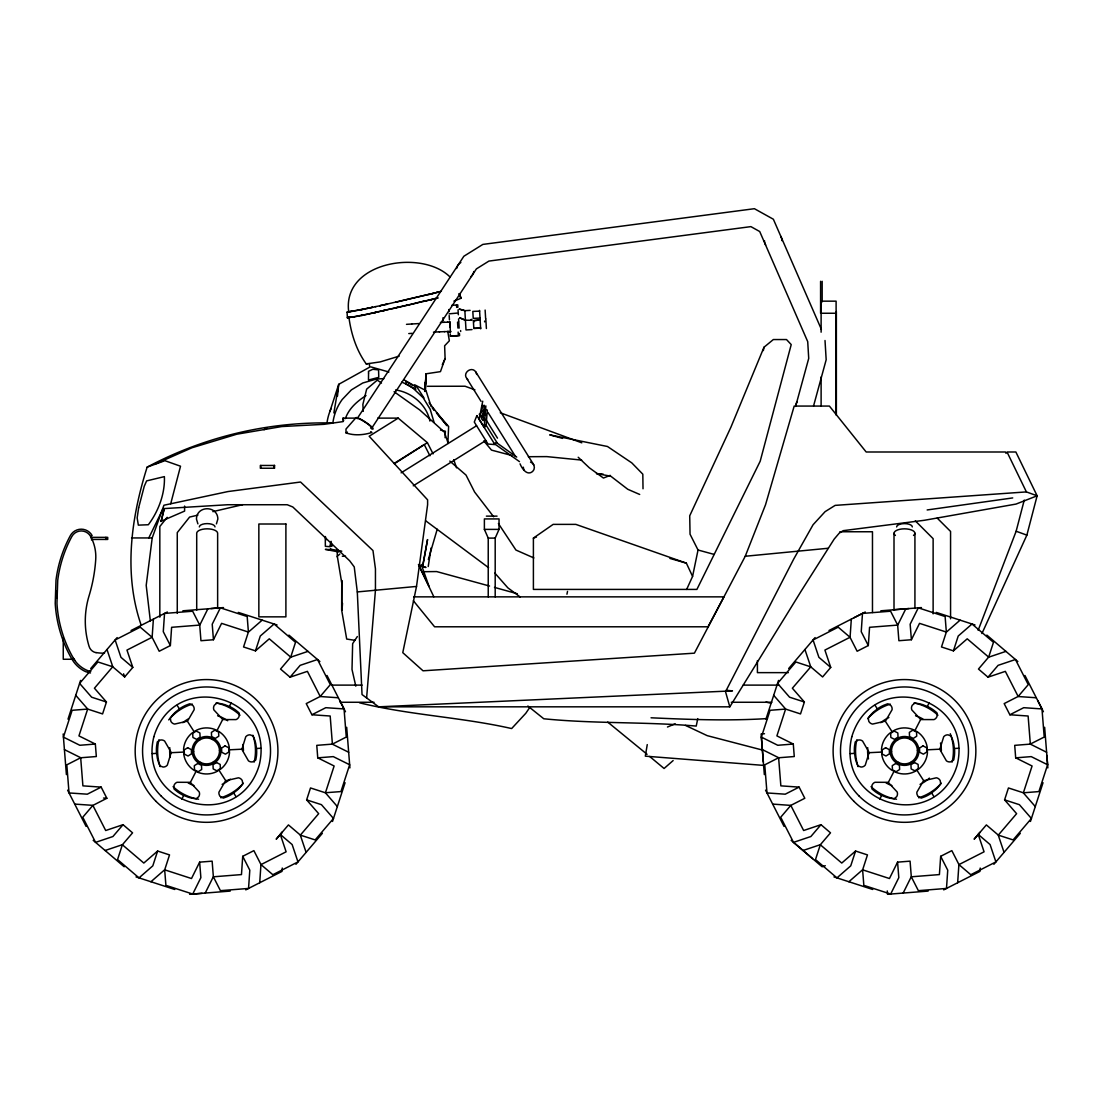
<?xml version="1.0" encoding="UTF-8"?>
<svg xmlns="http://www.w3.org/2000/svg" width="1103" height="1103" viewBox="0 0 1103 1103"><rect width="100%" height="100%" fill="white"/><g stroke="black" fill="none" stroke-linecap="round" stroke-linejoin="round"><path stroke-width="1.5" d="M354.973 640.333L346.687 639.051L341.696 610.317L341.751 580.757M341.696 610.317L341.765 580.468M196.044 771.411L193.328 769.811A23.039 23.039 0 0 1 183.856 754.935L183.594 748.937A23.039 23.039 0 0 1 191.743 733.288L196.803 730.062A23.039 23.039 0 0 1 214.423 729.29L217.043 730.489L222.806 719.266A2.606 2.468 30.5 0 0 223.95 719.57L236.042 719.597A5.86 5.515 41.5 0 0 239.172 716.012L238.965 712.786L235.808 710.194A34.965 32.938 32.5 0 0 230.582 706.995L224.902 704.693A35.006 32.98 17.5 0 0 218.918 703.369L216.891 703.149L214.382 705.189A5.86 5.515 8.5 0 0 213.885 709.918L222.117 718.77A2.592 2.44 26.5 0 0 222.806 719.28M192.129 751.653L192.143 749.682A14.449 14.449 0 0 1 197.258 739.865L200.443 737.852A14.449 14.449 0 0 1 211.486 737.355L214.837 739.107A14.449 14.449 0 0 1 220.779 748.427L220.945 752.191A14.449 14.449 0 0 1 215.83 762.008L212.658 764.034A14.449 14.449 0 0 1 201.601 764.517L198.25 762.78A14.449 14.449 0 0 1 192.322 753.446L192.143 751.653L193.632 751.584L193.632 749.806A12.96 12.96 0 0 1 198.209 741.009L201.063 739.189A12.96 12.96 0 0 1 210.976 738.748L213.982 740.32A12.96 12.96 0 0 1 219.318 748.689L219.469 750.302L220.958 750.219M219.469 750.302L219.456 752.067A12.96 12.96 0 0 1 214.878 760.863L212.024 762.683A12.96 12.96 0 0 1 202.111 763.111L199.105 761.566A12.96 12.96 0 0 1 193.783 753.184L193.632 751.584M217.057 730.476L219.759 732.075A23.039 23.039 0 0 1 229.231 746.938L229.493 752.949A23.039 23.039 0 0 1 221.345 768.584L216.285 771.81A23.039 23.039 0 0 1 198.664 772.583L196.044 771.383L190.281 782.606A2.606 2.468 30.5 0 0 189.137 782.317L177.045 782.289A5.86 5.515 41.5 0 0 173.916 785.86L174.122 789.086L177.28 791.678A34.965 32.938 32.5 0 0 182.505 794.891L188.186 797.179A35.006 32.98 17.5 0 0 194.169 798.517L196.196 798.737L198.705 796.697A5.86 5.515 8.5 0 0 199.202 791.968L190.984 783.116A2.592 2.44 26.5 0 0 190.295 782.606M916.951 770.266L914.222 771.81A23.039 23.039 0 0 1 896.601 772.583L891.265 769.811A23.039 23.039 0 0 1 881.807 754.935L881.531 748.937A23.039 23.039 0 0 1 889.68 733.288L894.754 730.062A23.039 23.039 0 0 1 912.374 729.29L914.98 730.489L920.743 719.266A2.606 2.468 30.5 0 0 921.901 719.57L933.979 719.597A5.86 5.515 41.5 0 0 937.109 716.012L936.916 712.786L933.745 710.194A34.965 32.938 32.5 0 0 928.519 706.995L922.839 704.693A35.006 32.98 17.5 0 0 916.855 703.369L914.828 703.149L912.319 705.189A5.86 5.515 8.5 0 0 911.823 709.918L920.054 718.77A2.592 2.44 26.5 0 0 920.743 719.28M890.066 751.653L890.093 749.682A14.449 14.449 0 0 1 895.195 739.865L898.38 737.852A14.449 14.449 0 0 1 909.423 737.355L912.774 739.107A14.449 14.449 0 0 1 918.716 748.427L918.882 752.191A14.449 14.449 0 0 1 913.767 762.008L910.595 764.034A14.449 14.449 0 0 1 899.538 764.517L896.201 762.78A14.449 14.449 0 0 1 890.259 753.446L890.08 751.653L891.569 751.584L891.569 749.806A12.96 12.96 0 0 1 896.16 741.009L899 739.189A12.96 12.96 0 0 1 908.927 738.748L911.919 740.32A12.96 12.96 0 0 1 917.255 748.689L917.406 750.302L918.896 750.219M917.42 750.302L917.406 752.067A12.96 12.96 0 0 1 912.815 760.863L909.961 762.683A12.96 12.96 0 0 1 900.048 763.111L897.056 761.566A12.96 12.96 0 0 1 891.72 753.184L891.569 751.584M914.994 730.476L917.696 732.075A23.039 23.039 0 0 1 927.168 746.938L927.43 752.949A23.039 23.039 0 0 1 919.295 768.584L916.951 770.252L923.79 780.855A2.606 2.468 -29.5 0 0 922.949 781.696L916.883 792.161A5.86 5.515 -18.5 0 0 918.413 796.656M425.427 382.617L424.903 391.482L426.02 373.807L425.193 390.958L426.02 373.807L440.455 371.642L445.102 358.572L444.633 345.791L449.348 340.799L447.749 331.355M445.088 437.698L445.378 431.259L440.483 430.087M447.873 443.213L448.631 426.434L436.664 412.784M361.687 315.513L375.847 312.37L361.646 315.334M330.376 543.517L330.183 546.73L325.357 546.33L325.275 536.568M153.386 619.128L152.131 637.382L159.204 651.253L170.372 645.558L171.613 627.304L199.726 625.084L192.653 611.214L164.54 613.433L163.285 631.688L170.372 645.558M259.715 882.745L260.956 864.49L253.883 850.634L242.715 856.314L241.474 874.582L213.362 876.802L220.435 890.672L248.547 888.439L282.037 871.37L282.258 868.047M342.054 609.807L342.509 603.272M851.323 619.128L850.068 637.382L857.141 651.253L868.309 645.558L869.564 627.304L897.677 625.084L890.59 611.214L862.477 613.433L854.108 617.708M862.477 613.433L861.236 631.688L868.309 645.558M957.652 882.745L958.907 864.49L951.834 850.634L940.666 856.314L939.411 874.582L911.299 876.802L918.372 890.672L946.484 888.439L979.974 871.37L980.209 868.047M487.333 409.999L486.065 426.089L484.162 427.344L485.858 405.904M433.079 453.857L427.385 442.661L398.197 418.12L369.174 436.25L427.606 499.852L427.606 504.733L416.52 586.438L375.447 590.243L366.61 697.923M337.477 396.142L338.718 384.327L369.946 367.009M375.447 590.491L375.447 568.872L372.979 550.562L300.554 482.025L227.963 491.552L163.933 505.229L152.2 537.947L146.203 585.362L150.353 620.948M428.226 566.528L431.108 547.929M141.156 625.125C123.371 573.657 131.078 517.983 147.14 467.134L164.912 460.696L180.52 466.211L170.703 503.781M422.642 566.459L427.537 539.629L422.642 566.459L426.006 567.438L422.849 567.039M647.254 744.594L645.324 756.162L764.393 765.454M333.878 412.936L338.718 384.327L329.866 411.529M763.345 350.575L763.993 347.238L773.341 339.545L786.494 339.545L791.223 344.591L760.188 461.233L696.903 589.416L533.397 589.416L533.397 538.099L553.154 524.38L575.821 524.38L686.369 563.15L692.574 576.4L686.659 589.416M482.728 401.202L479.129 419.278L484.162 427.344M566.942 594.227L567.521 591.415M692.574 576.4L698.034 550.011L690.051 534.224L689.72 515.804L730.903 427.219L763.993 347.238M697.772 718.618L696.227 726.077C645.476 721.665 594.462 723.858 543.779 718.77L527.868 706.017M416.52 586.438L402.774 652.659L423.028 670.803L694.407 653.169L745.242 556.257L765.537 504.733L794.188 406.069L829.401 406.069L866.172 451.996L1005.412 451.996L1006.088 453.402M978.14 630.337L1016.139 531.246L1024.26 500.1M981.932 633.536L1026.865 535.134L1037.123 495.798L1015.863 451.996L1007.025 451.996L1026.397 491.91L1037.123 495.798L1016.042 504.071L924.466 520.271L843.23 530.653L839.231 533.149L834.158 539.133L801.109 591.208L729.814 706.83L378.632 706.83L362.032 694.545L357.303 591.925L354.242 566.914L349.692 560.82L292.791 506.966L287.207 504.733L227.756 504.733L163.092 508.648L148.795 537.947M795.594 406.442L808.72 358.392L807.713 341.64L759.719 231.533L750.895 226.625L488.919 261.08L476.399 268.884L371.752 428.116M813.559 405.959L826.175 359.757L825.016 340.51M428.35 559.483L437.229 529.233M216.422 523.87L217.856 519.03C217.691 505.326 196.624 505.326 196.458 519.03L197.892 523.87M332.513 821.459L345.074 782.716M1030.45 821.459L1043.024 782.716M68.014 719.17L80.574 680.427M150.932 881.738L164.733 869.715L169.531 854.908L157.619 851.033L152.807 865.841L139.019 877.878L136.027 876.913M262.156 620.148L248.354 632.171L243.556 646.978L255.482 650.853L260.28 636.031L274.082 624.008L277.06 624.974M765.951 719.17L778.525 680.427M763.345 762.104L761.373 737.121L770.073 710.304L785.598 709.077L776.898 735.894L793.291 744.042L794.27 756.534L778.746 757.761L762.366 749.613M848.869 881.738L862.67 869.715L867.468 854.908L855.556 851.033L850.744 865.841L836.956 877.878L833.965 876.913M960.093 620.148L946.305 632.171L941.493 646.978L953.419 650.853L958.217 636.031L972.019 624.008L975.011 624.974M1046.857 755.39L1047.602 764.765L1038.902 791.582L1023.377 792.809L1032.077 765.992L1015.684 757.844L1014.705 745.352L1030.216 744.125L1044.21 737.052L1041.99 708.939L1037.716 700.57M106.453 702.004L91.646 697.206L79.609 683.405L97.919 661.965L112.727 666.764L94.431 688.217L106.453 702.004L102.579 713.931L87.771 709.119L75.749 695.331M306.634 799.868L321.456 804.68L333.478 818.467L315.168 839.921L300.361 835.123L318.67 813.669L306.634 799.868L310.508 787.956L325.316 792.754L340.951 791.582L349.651 764.751L333.271 756.617L317.747 757.844L316.768 745.352L332.279 744.125L348.672 752.26M804.928 649.515L810.76 666.86L792.368 688.217L804.39 702.004L800.516 713.931L785.708 709.119L773.686 695.331M1004.585 799.868L1019.393 804.68L1031.415 818.467L1013.119 839.921L998.298 835.123L1016.608 813.669L1004.585 799.868L1008.445 787.956L1023.253 792.754L1035.29 806.555M495.192 596.861L495.192 538.099L499.039 529.385L499.039 518.92L484.382 518.92L484.382 529.385L488.229 538.099L488.229 596.861M345.377 418.63C348.865 408.372 357.248 401.285 366.003 395.536M442.317 364.652L445.102 358.572M207.874 608.815L199.726 625.208L200.953 640.719L213.444 639.74L221.593 623.36L248.409 632.06L247.182 616.536L220.366 607.836L210.99 608.566M220.366 607.836L212.217 624.215L213.444 639.74M205.227 893.058L213.362 876.678L212.134 861.153L199.643 862.146L191.495 878.526L164.678 869.826L165.905 885.351L192.735 894.05L202.097 893.306M192.735 894.05L200.87 877.657L199.643 862.146M905.811 608.815L897.663 625.208L898.89 640.719L911.395 639.74L919.53 623.36L946.346 632.06L945.119 616.536L918.303 607.836L893.32 609.807M897.58 862.146L889.445 878.526L862.615 869.826L863.842 885.351L890.672 894.05L898.807 877.657L897.58 862.146L910.072 861.153L911.299 876.678L903.164 893.058M181.761 799.234L183.705 795.442M199.96 763.772L200.636 762.449M212.452 739.437L213.141 738.1M229.396 706.444L231.34 702.652M879.698 799.234L881.642 795.442M888.232 782.606A2.592 2.44 26.5 0 1 888.921 783.116L897.139 791.968A5.86 5.515 8.5 0 1 896.642 796.697L894.147 798.737L892.106 798.517A35.006 32.98 17.5 0 1 886.123 797.179L880.442 794.891A34.965 32.938 32.5 0 1 875.217 791.678L872.059 789.086L871.853 785.86A5.86 5.515 41.5 0 1 874.982 782.289L887.074 782.317A2.606 2.468 30.5 0 1 888.232 782.606L893.995 771.383M897.897 763.772L898.587 762.449M910.389 739.437L911.078 738.1M927.333 706.444L929.277 702.652M708.029 626.794L723.94 596.861L413.625 596.861M357.317 636.555L352.643 643.656L352.009 669.466L355.8 686.149M529.674 707.588L525.8 713.283L511.64 728.559C461.385 717.157 409.627 715.171 359.606 702.818M167.16 517.307L159.825 526.531L159.825 617.184M117.152 637.589L90.722 668.57M123.04 824.686L112.92 836.529L95.575 842.361L82.766 817.254L92.873 805.397L105.695 830.518L123.04 824.686L132.567 832.834L122.461 844.664L105.116 850.496M307.971 651.377L290.627 657.209L280.534 669.052L290.061 677.187L300.168 665.343L317.512 659.511L319.898 661.552M282.216 832.158L276.191 839.218L282.216 832.172M295.935 864.297L322.379 833.303M788.659 668.57L815.089 637.589M803.053 850.496L820.398 844.664L830.504 832.834L820.977 824.686L810.87 836.529L793.526 842.361L780.703 817.254L790.81 805.397L804.804 798.282L799.11 787.115L780.855 785.86L778.621 757.761L764.751 764.834L766.985 792.947L784.068 826.437M1005.922 651.377L988.564 657.209L978.471 669.052L987.998 677.187L998.105 665.343L1015.449 659.511L1017.848 661.552M980.153 832.158L974.128 839.218L986.372 824.92L998.215 835.026L1004.047 852.371M993.872 864.297L1020.316 833.303M106.991 649.515L112.809 666.86L124.653 676.952L132.801 667.425L126.969 650.081L152.09 637.272L140.233 627.166L115.126 639.974L120.944 657.319L132.801 667.425M280.3 834.447L292.143 844.553L297.975 861.912L272.855 874.72L261.011 864.614L286.118 851.806L280.3 834.447L288.434 824.92L300.278 835.026L306.11 852.371M830.738 667.425L818.895 657.319L813.063 639.974L838.183 627.166L850.027 637.272L824.906 650.081L830.738 667.425L822.604 676.952L810.76 666.86L795.856 661.965L777.56 683.405L789.583 697.206L804.39 702.004M978.237 834.447L990.08 844.553L995.912 861.912L970.792 874.72L958.948 864.614L984.069 851.806L978.237 834.447L979.257 833.275M673.147 760.56L664.075 768.488L649.681 756.479M255.482 650.853L269.27 638.816L290.723 657.126L295.521 642.318L274.082 624.008L238.317 612.413M157.619 851.033L143.817 863.056L122.364 844.76L117.566 859.568L139.019 877.878L174.77 889.473M953.419 650.853L967.221 638.816L988.66 657.126L993.472 642.318L972.019 624.008L936.254 612.413M855.556 851.033L841.754 863.056L820.315 844.76L815.503 859.568L836.956 877.878L872.707 889.473M339.821 554.064L337.311 556.229L341.778 583.184M90.804 671.286A46.809 46.809 0 0 1 87.95 670.734A28.802 28.802 0 0 1 75.211 660.987L73.432 658.27A124.611 124.611 0 0 1 56.956 603.382L57.728 580.302A124.611 124.611 0 0 1 71.847 536.527A10.713 10.713 0 0 1 90.667 536.527L92.114 535.562L90.97 533.838A12.464 12.464 0 0 0 71.53 533.838L70.33 535.658A126.362 126.362 0 0 0 56.005 580.068L55.219 603.493A126.362 126.362 0 0 0 71.916 659.153L73.804 662.034A30.539 30.539 0 0 0 85.731 671.686L90.501 672.954M394.405 463.715L424.269 444.619L429.949 455.801M394.143 463.425L427.385 442.661M401.12 472.842L476.593 425.73M413.253 485.816L485.816 440.524M371.683 428.915A10.23 1.558 33.3 0 0 367.161 423.249A10.23 1.558 33.3 0 0 355.911 417.761L345.997 429.039L345.997 432.859L347.39 432.059M155.192 464.018L191.95 447.777L236.787 434.21L281.817 426.544L323.924 424.338L343.061 421.608L343.061 418.12L357.965 418.12M131.05 630.516L167.339 612M74.728 804.101L92.997 805.355L106.853 798.282L101.173 787.115L87.302 794.188L69.034 792.947L67.614 790.148M311.915 714.758L325.799 707.685L344.053 708.939L346.273 737.052L332.403 744.125L330.183 716.012L311.915 714.758L306.234 703.604L320.104 696.517L338.359 697.772M245.748 889.873L248.547 888.453L249.802 870.184L242.715 856.314M828.987 630.516L865.276 612M799.11 787.115L785.239 794.188L766.985 792.947L765.551 790.148M1036.296 697.772L1018.041 696.517L1004.171 703.604L1009.865 714.758L1023.736 707.685L1041.99 708.939M943.699 889.873L946.484 888.453L947.739 870.184L940.666 856.314M453.898 301.133L461.123 298.251L459.317 293.743M264.044 429.687L266.829 428.474M399.162 356.145L380.204 361.908L366.237 363.921C356.669 350.754 351.402 334.65 349.099 318.643M667.467 727.015L675.201 723.816M610.207 475.365L603.438 478.054L589.292 467.769L578.206 457.262M349.113 317.099L347.39 317.692L347.073 312.273M349.155 317.278L347.431 317.871L349.32 317.761M414.756 386.615L415.803 389.428L406.069 384.078L405.89 381.431L413.046 385.692M533.397 538.099L536.43 537.064M348.465 311.611L347.031 312.094L353.594 311.032M290.061 677.187L307.406 671.355L320.215 696.476L330.321 684.632L317.512 659.511L288.917 635.107M987.998 677.187L1005.343 671.355L1018.152 696.476L1028.258 684.632L1015.449 659.511L986.854 635.107M820.977 824.686L803.632 830.518L790.81 805.397L772.679 804.101M825.278 865.703L822.121 866.765L791.127 840.334M470.664 319.718L471.863 319.346M437.822 292.143L428.819 294.542M432.335 293.674L439.228 291.923M395.563 302.277L433.424 293.26M436.774 292.35L441.407 291.233M437.836 297.851L423.262 301.491M431.025 299.713L437.877 298.031M367.616 363.632L366.237 363.921M385.871 304.4L387.58 303.959M386.96 304.304L379.625 305.752M383.265 310.674L396.694 307.503M415.666 303.104L425.951 300.678M415.707 303.284L423.58 301.271M386.477 304.249L406.125 299.658M390.683 309.13L396.735 307.682M416.024 303.049L406.635 305.393M416.065 303.228L398.128 307.392M406.028 299.644L430.349 294.032M197.892 515.129L189.592 517.073L177.266 532.611L177.266 613.392M212.838 511.64L242.729 504.664M398.086 307.213L406.69 305.228M425.992 300.871L431.838 299.547M396.556 307.558L398.321 307.13M396.597 307.737L398.362 307.31M367.271 308.413L372.414 307.241M372.456 307.42L349.582 311.666M374.717 312.659L391.069 308.812M361.357 309.709L368.223 308.178M371.532 307.475L376.082 306.634M767.426 718.563C728.849 721.017 689.747 719.556 651.046 717.791M380.259 305.572L386.408 304.235M383.306 310.853L384.561 310.343M375.213 306.675L380.301 305.752M374.979 312.411L383.913 310.494M352.022 317.085L362.873 315.017M352.064 317.264L362.915 315.196M353.911 316.837L347.39 317.692M447.887 332.237L450.603 332.058M351.374 311.446L348.672 311.722M352.091 311.391L362.584 309.405M927.154 509.958L1012.719 497.922M375.447 590.243L357.303 591.925M745.242 556.257L828.339 548.246M182.877 610.8L223.495 607.574M880.828 610.8L908.927 608.566M921.432 607.574L918.303 607.822L910.154 624.215L911.395 639.74M95.341 744.042L79.816 745.27L63.436 737.121L72.136 710.304L87.661 709.077L78.947 735.894L95.341 744.042L96.333 756.534L80.809 757.761L64.429 749.613M764.489 733.729L761.125 733.991L764.338 774.596M793.291 744.042L777.767 745.27L761.373 737.121M1015.684 757.844L1031.208 756.617L1047.602 764.751M189.606 894.299L230.21 891.086M928.147 891.086L887.543 894.299L887.267 890.934M1026.397 491.91L835.15 505.381L825.099 511.654L813.063 524.752L793.705 559.097L725.526 691.705L729.814 706.83M406.497 324.337L411.736 324.006M480.618 328.032L474.58 328.294M408.772 333.575L412.191 333.354M480.618 328.087L473.821 328.515L473.366 320.697L480.136 319.953L474.125 320.601L474.193 321.745M411.64 324.006L418.85 323.565M455.043 300.512L455.87 300.471M451.775 305.338L457.759 304.869L457.897 307.282M349.031 317.319L350.906 317.388M470.112 310.37L464.859 310.674L459.358 309.185M457.014 313.1L449.086 313.831M449.845 322.214L450.396 331.562M472.029 329.59L466.004 329.949L465.425 320.215L459.882 317.857M450.41 336.029L458.352 335.546L458.145 332.058M371.049 366.941L388.904 372.014M433.465 332.127L439.601 331.838M152.324 753.611L156.585 753.404M170.993 752.701A2.592 2.44 86.5 0 1 170.896 753.542L167.339 765.096A5.86 5.515 68.5 0 1 162.996 767.026L159.976 765.882L159.149 764.007A35.006 32.98 77.5 0 1 157.315 758.161L156.461 752.094A34.965 32.938 -87.5 0 1 156.626 745.973L157.288 741.933L159.99 740.141A5.86 5.515 -78.5 0 1 164.637 741.078L170.675 751.543A2.606 2.468 -89.5 0 1 170.993 752.701L183.581 752.081M229.507 749.806L242.095 749.185A2.606 2.468 -89.5 0 0 242.412 750.33L248.437 760.808A5.86 5.515 -78.5 0 0 253.097 761.732L255.799 759.939L256.461 755.913A34.965 32.938 -87.5 0 0 256.627 749.778L255.772 743.712A35.006 32.98 77.5 0 0 253.938 737.866L253.111 736.004L250.091 734.846A5.86 5.515 68.5 0 0 245.748 736.79L242.191 748.33A2.592 2.44 86.5 0 0 242.095 749.185M256.516 748.468L260.763 748.261M850.261 753.611L854.522 753.404M868.93 752.701A2.592 2.44 86.5 0 1 868.833 753.542L865.276 765.096A5.86 5.515 68.5 0 1 860.947 767.026L857.913 765.882L857.1 764.007A35.006 32.98 77.5 0 1 855.252 758.161L854.411 752.094A34.965 32.938 -87.5 0 1 854.563 745.973L855.239 741.933L857.927 740.141A5.86 5.515 -78.5 0 1 862.587 741.078L868.612 751.543A2.606 2.468 -89.5 0 1 868.93 752.701L881.531 752.081M927.444 749.806L940.046 749.185A2.606 2.468 -89.5 0 0 940.363 750.33L946.388 760.808A5.86 5.515 -78.5 0 0 951.048 761.732L953.737 759.939L954.398 755.913A34.965 32.938 -87.5 0 0 954.564 749.778L953.709 743.712A35.006 32.98 77.5 0 0 951.875 737.866L951.048 736.004L948.029 734.846A5.86 5.515 68.5 0 0 943.685 736.79L940.128 748.33A2.592 2.44 86.5 0 0 940.046 749.185M954.453 748.468L958.7 748.261M479.612 311.129L472.815 311.418L473.228 318.34L480.026 318.105M378.632 706.83L732.461 690.864L726.257 690.285M440.428 322.448L444.151 322.283M439.311 331.865L444.702 331.631M443.792 322.31L447.97 322.159M444.344 331.658L448.521 331.507M342.316 556.257L345.529 556.16M423.262 571.699L436.623 571.561L489.553 586.038M447.542 322.186L450.3 322.145M448.094 331.534L450.851 331.493M528.365 456.711L546.798 456.614L581.626 460.089M427.44 386.298L465.052 386.229L474.897 389.828M836.102 313.252L820.591 313.252L820.591 281.293M377.709 418.12L398.197 418.12M486.368 516.135L497.053 516.135M160.735 521.416L184.601 511.089L184.601 506.07M484.382 529.385L499.039 529.385M839.838 531.756L872.473 531.756L872.473 612.51M131.533 537.947L152.2 537.947M488.229 538.099L495.192 538.099M708.236 626.794L434.582 626.794L413.377 600.763M72.757 659.263L63.257 659.263L63.257 637.686M788.328 672.637L757.416 672.637L757.416 660.614M331.645 685.115L362.087 685.115M743.229 685.115L778.746 685.115M340.207 702.266L374.027 702.266M731.289 702.266L771.879 702.266M1009.865 714.758L1028.12 716.012L1030.34 744.125L1046.609 752.26M101.173 787.115L82.904 785.86L80.684 757.761L66.814 764.834L69.034 792.947L86.117 826.437M103.544 798.048L106.853 798.282M603.189 474.152L596.489 473.601L610.759 476.179L627.759 489.277L639.699 494.461M330.197 546.04L331.906 546.343L331.121 541.325M341.792 551.183L330.197 549.115L331.465 549.666L325.385 549.391L338.786 551.969M765.965 702.115L771.025 703.218M419.678 565.632L423.207 566.418M395.591 389.924C411.764 392.351 426.682 404.663 429.908 421.07M762.214 749.999L707.188 735.646L685.473 725.402M511.93 455.525L491.497 450.107L483.803 440.91M698.034 550.011L714.179 554.423M562.544 438.387L549.749 434.858L607.477 446.494L631.785 462.874L642.815 474.193L643.021 488.781M494.489 587.403L517.335 593.745M669.866 558.408L686.369 563.15M471.919 320.27L465.425 320.215L459.882 317.967M459.358 309.033L464.859 310.674L465.397 319.87M581.791 442.827L500.252 412.756M1016.139 531.246L1026.865 535.134M533.852 557.939L515.928 550.039L498.404 523.539M530.529 462.102C534.486 463.232 535.713 468.844 532.584 471.519C527 476.206 521.816 468.361 520.064 463.825M317.747 757.844L334.126 765.992L325.426 792.809L337.339 806.555M414.673 384.795L426.006 390.614L431.163 406.566M345.997 432.859C354.022 435.864 363.811 435.065 371.904 432.473L370.705 431.645M403.808 379.722L417.141 387.332L423.993 397.962M381.5 383.031L377.295 380.135L366.651 389.152L362.859 404.484L363.301 411.35M394.074 391.717L419.705 409.93L444.357 432.073L448.218 443.447M516.728 457.097L496.322 442.51L494.378 443.696L519.472 461.633M488.588 567.687L425.744 520.837M520.175 596.971L507.876 587.858L494.875 573.119M607.712 722.079L647.075 754.3M918.413 796.656L921.308 798.089L925.141 796.656A34.965 32.938 -27.5 0 0 930.518 793.733L935.358 789.955A35.006 32.98 -42.5 0 0 939.494 785.446L940.707 783.792L940.197 780.607A5.86 5.515 -51.5 0 0 936.35 777.808L924.562 780.51A2.592 2.44 -33.5 0 0 923.776 780.855M220.476 796.656L223.371 798.089L227.204 796.656A34.965 32.938 -27.5 0 0 232.581 793.733L237.407 789.955A35.006 32.98 -42.5 0 0 241.557 785.446L242.77 783.792L242.26 780.607A5.86 5.515 -51.5 0 0 238.413 777.808L226.625 780.51A2.592 2.44 -33.5 0 0 225.839 780.855A2.606 2.468 -29.5 0 0 225.012 781.696L218.946 792.161A5.86 5.515 -18.5 0 0 220.476 796.656M793.512 842.361L812.58 858.63M93.19 840.334L124.184 866.765M449.803 461.082L466.017 475.076L474.593 492.007L493.634 516.755M450.052 277.005C421.718 248.74 341.971 261.866 348.713 311.901M937.219 518.107L950.565 531.439L950.565 618.797M915.325 520.864L933.124 538.664L933.124 613.847M533.783 464.859L475.696 371.808C471.643 365.906 462.281 372.883 466.776 378.453L481.046 401.327M466.776 378.453L467.782 379.501M434.485 410.288L432.307 407.807L434.375 410.399M436.485 412.949L447.005 425.703L429.081 402.678M875.051 705.327L877.368 708.898M885.185 721.031A2.592 2.44 -33.5 0 1 884.399 721.376L872.625 724.064A5.86 5.515 -51.5 0 1 868.778 721.279L868.268 718.081L869.467 716.44A35.006 32.98 -42.5 0 1 873.617 711.918L878.443 708.154A34.965 32.938 -27.5 0 1 883.834 705.231L887.653 703.783L890.562 705.217A5.86 5.515 -18.5 0 1 892.079 709.725L886.026 720.176A2.606 2.468 -29.5 0 1 885.185 721.031L892.024 731.62M896.656 738.817L897.47 740.072M911.505 761.801L912.305 763.069M931.608 792.974L933.91 796.559M177.114 705.327L179.431 708.898M187.248 721.031A2.592 2.44 -33.5 0 1 186.462 721.376L174.688 724.064A5.86 5.515 -51.5 0 1 170.841 721.279L170.317 718.081L171.53 716.44A35.006 32.98 -42.5 0 1 175.68 711.918L180.506 708.154A34.965 32.938 -27.5 0 1 185.897 705.231L189.716 703.783L192.611 705.217A5.86 5.515 -18.5 0 1 194.142 709.725L188.075 720.176A2.606 2.468 -29.5 0 1 187.248 721.031L194.087 731.62M198.719 738.817L199.533 740.072M213.555 761.801L214.368 763.069M219.001 770.252L225.839 780.855M233.657 792.974L235.973 796.559M73.432 658.27L74.714 660.297M487.94 412.37L515.528 456.559M485.775 419.374L497.494 438.139M479.24 414.149L480.439 416.093M485.927 424.876L497.288 443.089M475.696 371.808L476.772 374.482M339.779 700.57L344.053 708.939M1024.908 675.45L1043.424 711.738M326.971 675.45L345.487 711.738M418.451 564.488L433.837 596.806M418.988 565.66L429.164 586.686L421.249 564.529M821.404 329.425L773.368 219.235L754.411 208.701L482.852 244.411L463.853 256.254L357.165 418.616A8.714 1.324 33.3 0 1 366.761 423.262A8.714 1.324 33.3 0 1 370.622 428.088M485.623 425.055L486.065 426.089M523.897 469.961L523.277 467.148M459.206 293.743L460.833 298.265L459.537 293.536M453.747 459.689L456.518 467.824M123.605 673.809L124.653 676.952M433.948 421.966L430.156 409.185L423.194 397.797L413.515 388.587A52.765 51.979 -81.1 0 0 401.809 382.176M343.061 418.12L343.667 420.698M325.399 536.596L325.923 539.946M442.979 317.733L443.296 320.421M1044.638 727.277L1047.85 767.881M346.687 727.277L349.913 767.881M63.174 733.991L66.401 774.596M485.83 318.877L486.395 328.515M485.127 310.067L485.623 318.519M484.617 321.083L484.658 321.883M479.571 310.398L480.067 318.85M480.095 319.222L480.66 328.846M460.627 330.583L460.682 331.507M458.048 309.846L458.338 314.755M458.586 318.877L458.738 321.483M458.779 322.048L459.138 328.115M459.455 333.464L459.579 335.67L450.41 336.208L450.272 333.851M456.545 305.062L456.683 307.447M457.552 322.076L457.91 328.046M449.845 322.173L450.121 326.846M448.838 309.543L448.962 311.639M449.183 315.499L449.445 319.884M449.776 325.399L449.872 327.053M369.408 363.59L369.56 366.293M425.4 382.107L425.482 390.434M337.256 550.149L337.284 556.96M914.925 533.245L914.925 608.456M894.009 533.245L894.009 610.166M836.364 311.515L836.364 414.88M836.102 414.88L836.102 301.16L821.115 301.16L821.115 332.196M822.162 281.293L822.162 301.891M821.115 376.978L821.115 406.262M274.137 465.466L274.137 468.237M260.749 465.466L260.749 468.237M217.636 608.456L217.636 533.245A10.465 4.426 0 0 0 207.171 528.833A10.465 4.426 0 0 0 196.706 533.245L196.706 610.166M105.874 537.354L105.874 539.436M56.887 590.767L56.887 598.281M199.326 526.931A7.845 3.309 0 0 1 207.171 523.608A7.845 3.309 0 0 1 215.016 526.931M252.89 735.218A48.946 48.946 0 0 1 254.2 762.063M243.336 783.213A48.946 48.946 0 0 1 220.738 797.772M198.568 799.22A48.946 48.946 0 0 1 173.088 786.646M160.197 766.654A48.946 48.946 0 0 1 158.887 739.81M168.718 719.887A48.946 48.946 0 0 1 192.349 704.1M216.105 702.942A48.946 48.946 0 0 1 240.013 715.227M895.415 535.451A10.465 4.426 0 0 1 904.474 528.833A10.465 4.426 0 0 1 913.532 535.451M473.807 271.531A8.714 8.714 0 0 1 470.816 276.715M456.642 268.525A8.714 8.714 0 0 1 460.861 262.486M795.897 406.069A8.714 8.714 0 0 1 797.069 401.713M765.647 245.004A8.714 8.714 0 0 1 764.489 240.647M780.745 236.29A8.714 8.714 0 0 1 781.917 240.647M147.14 467.134A377.419 377.419 0 0 1 332.748 422.973M230.251 779.173A36.868 36.868 0 0 1 222.13 784.357M193.949 785.584A36.868 36.868 0 0 1 188.117 782.868M170.234 757.347A36.868 36.868 0 0 1 169.821 747.737M182.836 722.699A36.868 36.868 0 0 1 188.117 719.018M217.622 715.778A36.868 36.868 0 0 1 227.687 720.742M242.853 744.525A36.868 36.868 0 0 1 243.418 750.936M90.846 537.823A6.232 6.232 0 0 1 93.203 537.354L107.722 537.354L107.722 539.436L93.231 539.436A4.164 4.164 0 0 0 91.397 539.877M90.667 536.527A42.479 42.479 0 0 1 95.713 559.69A162.169 162.169 0 0 1 89.04 595.923A86.255 86.255 0 0 0 89.04 646.234A8.934 8.934 0 0 0 96.044 652.659M104.468 653.169A47.663 47.663 0 0 1 96.058 652.576M484.658 413.942A2.785 0.924 69.7 0 1 483.817 411.998M483.666 411.336A2.785 0.924 69.7 0 1 483.707 409.875M486.161 414.328A2.785 0.924 69.7 0 1 485.885 414.88M485.996 409.764A2.785 0.924 69.7 0 1 484.272 405.256M483.666 418.327A2.785 0.924 69.7 0 1 482.935 415.211M332.941 422.463A50.076 49.332 -81.1 0 1 342.206 399.507L351.374 389.897L362.749 383.003L375.516 379.294A52.765 51.979 -81.1 0 1 383.858 378.701M326.998 422.807A50.076 48.132 -85.8 0 1 331.134 408.468M929.402 778.111A36.868 36.868 0 0 1 920.067 784.357M891.886 785.584A36.868 36.868 0 0 1 886.054 782.868M868.488 758.933A36.868 36.868 0 0 1 867.758 747.737M880.787 722.699A36.868 36.868 0 0 1 888.894 717.529M915.559 715.778A36.868 36.868 0 0 1 922.921 719.018M940.473 742.953A36.868 36.868 0 0 1 941.355 750.936M950.29 733.716A48.946 48.946 0 0 1 952.137 762.063M941.273 783.213A48.946 48.946 0 0 1 918.675 797.772M896.505 799.22A48.946 48.946 0 0 1 871.025 786.646M858.134 766.654A48.946 48.946 0 0 1 856.824 739.81M867.703 718.66A48.946 48.946 0 0 1 890.286 704.1M914.042 702.942A48.946 48.946 0 0 1 937.95 715.227M896.629 526.931A7.845 3.309 0 0 1 904.474 523.608A7.845 3.309 0 0 1 912.319 526.931M368.554 373.035L368.471 380.025L378.77 377.323L378.563 369.891L372.8 369.271L368.485 371.339L368.554 373.035M153.827 736.818C137.172 806.445 238.868 833.689 259.26 765.068C275.915 695.428 174.219 668.197 153.827 736.818M851.778 736.818C835.123 806.445 936.805 833.689 957.197 765.068C973.852 695.428 872.156 668.197 851.778 736.818M138.647 507.752L137.158 517.9L138.33 525.138L148.353 524.738C158.529 511.158 165.105 493.579 164.388 476.62L146.616 480.894L144.259 486.258L138.647 507.752M164.25 508.648L161.107 521.416L164.25 508.648M476.854 415.638L474.29 422.063L488.022 444.054L494.916 444.564L476.854 415.638M196.196 731.068L192.708 733.316L192.915 737.466L196.61 739.355L200.098 737.107L199.891 732.957L196.196 731.068M187.648 747.71L184.16 749.971L184.366 754.121L188.061 756.01L191.55 753.763L191.343 749.613L187.648 747.71M214.892 730.145L211.404 732.392L211.597 736.542L215.292 738.431L218.794 736.184L218.587 732.034L214.892 730.145M197.795 763.441L194.307 765.689L194.514 769.839L198.195 771.742L201.697 769.494L201.491 765.344L197.795 763.441M225.04 745.876L221.551 748.124L221.744 752.274L225.439 754.162L228.928 751.915L228.735 747.765L225.04 745.876M216.491 762.518L213.003 764.765L213.196 768.915L216.891 770.818L220.379 768.57L220.186 764.42L216.491 762.518M894.133 731.068L890.645 733.316L890.852 737.466L894.547 739.355L898.035 737.107L897.828 732.957L894.133 731.068M885.585 747.71L882.097 749.971L882.303 754.121L885.999 756.01L889.487 753.763L889.28 749.613L885.585 747.71M912.829 730.145L909.341 732.392L909.548 736.542L913.243 738.431L916.731 736.184L916.524 732.034L912.829 730.145M895.733 763.441L892.244 765.689L892.451 769.839L896.146 771.742L899.634 769.494L899.428 765.344L895.733 763.441M922.977 745.876L919.488 748.124L919.695 752.274L923.39 754.162L926.878 751.915L926.672 747.765L922.977 745.876M914.428 762.518L910.94 764.765L911.147 768.915L914.842 770.818L918.33 768.57L918.123 764.42L914.428 762.518M349.941 317.264L348.369 317.816L349.941 317.264M274.55 465.466L260.349 465.466L260.349 468.237L274.55 468.237L274.55 465.466M285.898 524.008L258.847 524.008L258.847 616.853L285.898 616.853L285.898 524.008M161.3 796.187A63.988 63.988 0 0 0 268.346 767.495A63.988 63.988 0 0 0 189.992 689.141A63.988 63.988 0 0 0 161.3 796.187M156.075 801.412A71.378 71.378 0 0 0 275.488 769.411A71.378 71.378 0 0 0 188.075 681.999A71.378 71.378 0 0 0 156.075 801.412M482.411 406.442A2.785 0.924 69.7 0 0 484.451 410.619A2.785 0.924 69.7 0 0 484.245 406.924A2.785 0.924 69.7 0 0 482.411 406.442M481.735 411.419A2.785 0.924 69.7 0 0 483.776 415.583A2.785 0.924 69.7 0 0 483.583 411.888A2.785 0.924 69.7 0 0 481.735 411.419M481.073 416.382A2.785 0.924 69.7 0 0 483.114 420.56A2.785 0.924 69.7 0 0 482.907 416.865A2.785 0.924 69.7 0 0 481.073 416.382M859.237 796.187A63.988 63.988 0 0 0 966.283 767.495A63.988 63.988 0 0 0 887.929 689.141A63.988 63.988 0 0 0 859.237 796.187M854.012 801.412A71.378 71.378 0 0 0 973.425 769.411A71.378 71.378 0 0 0 886.012 681.999A71.378 71.378 0 0 0 854.012 801.412"/></g></svg>
